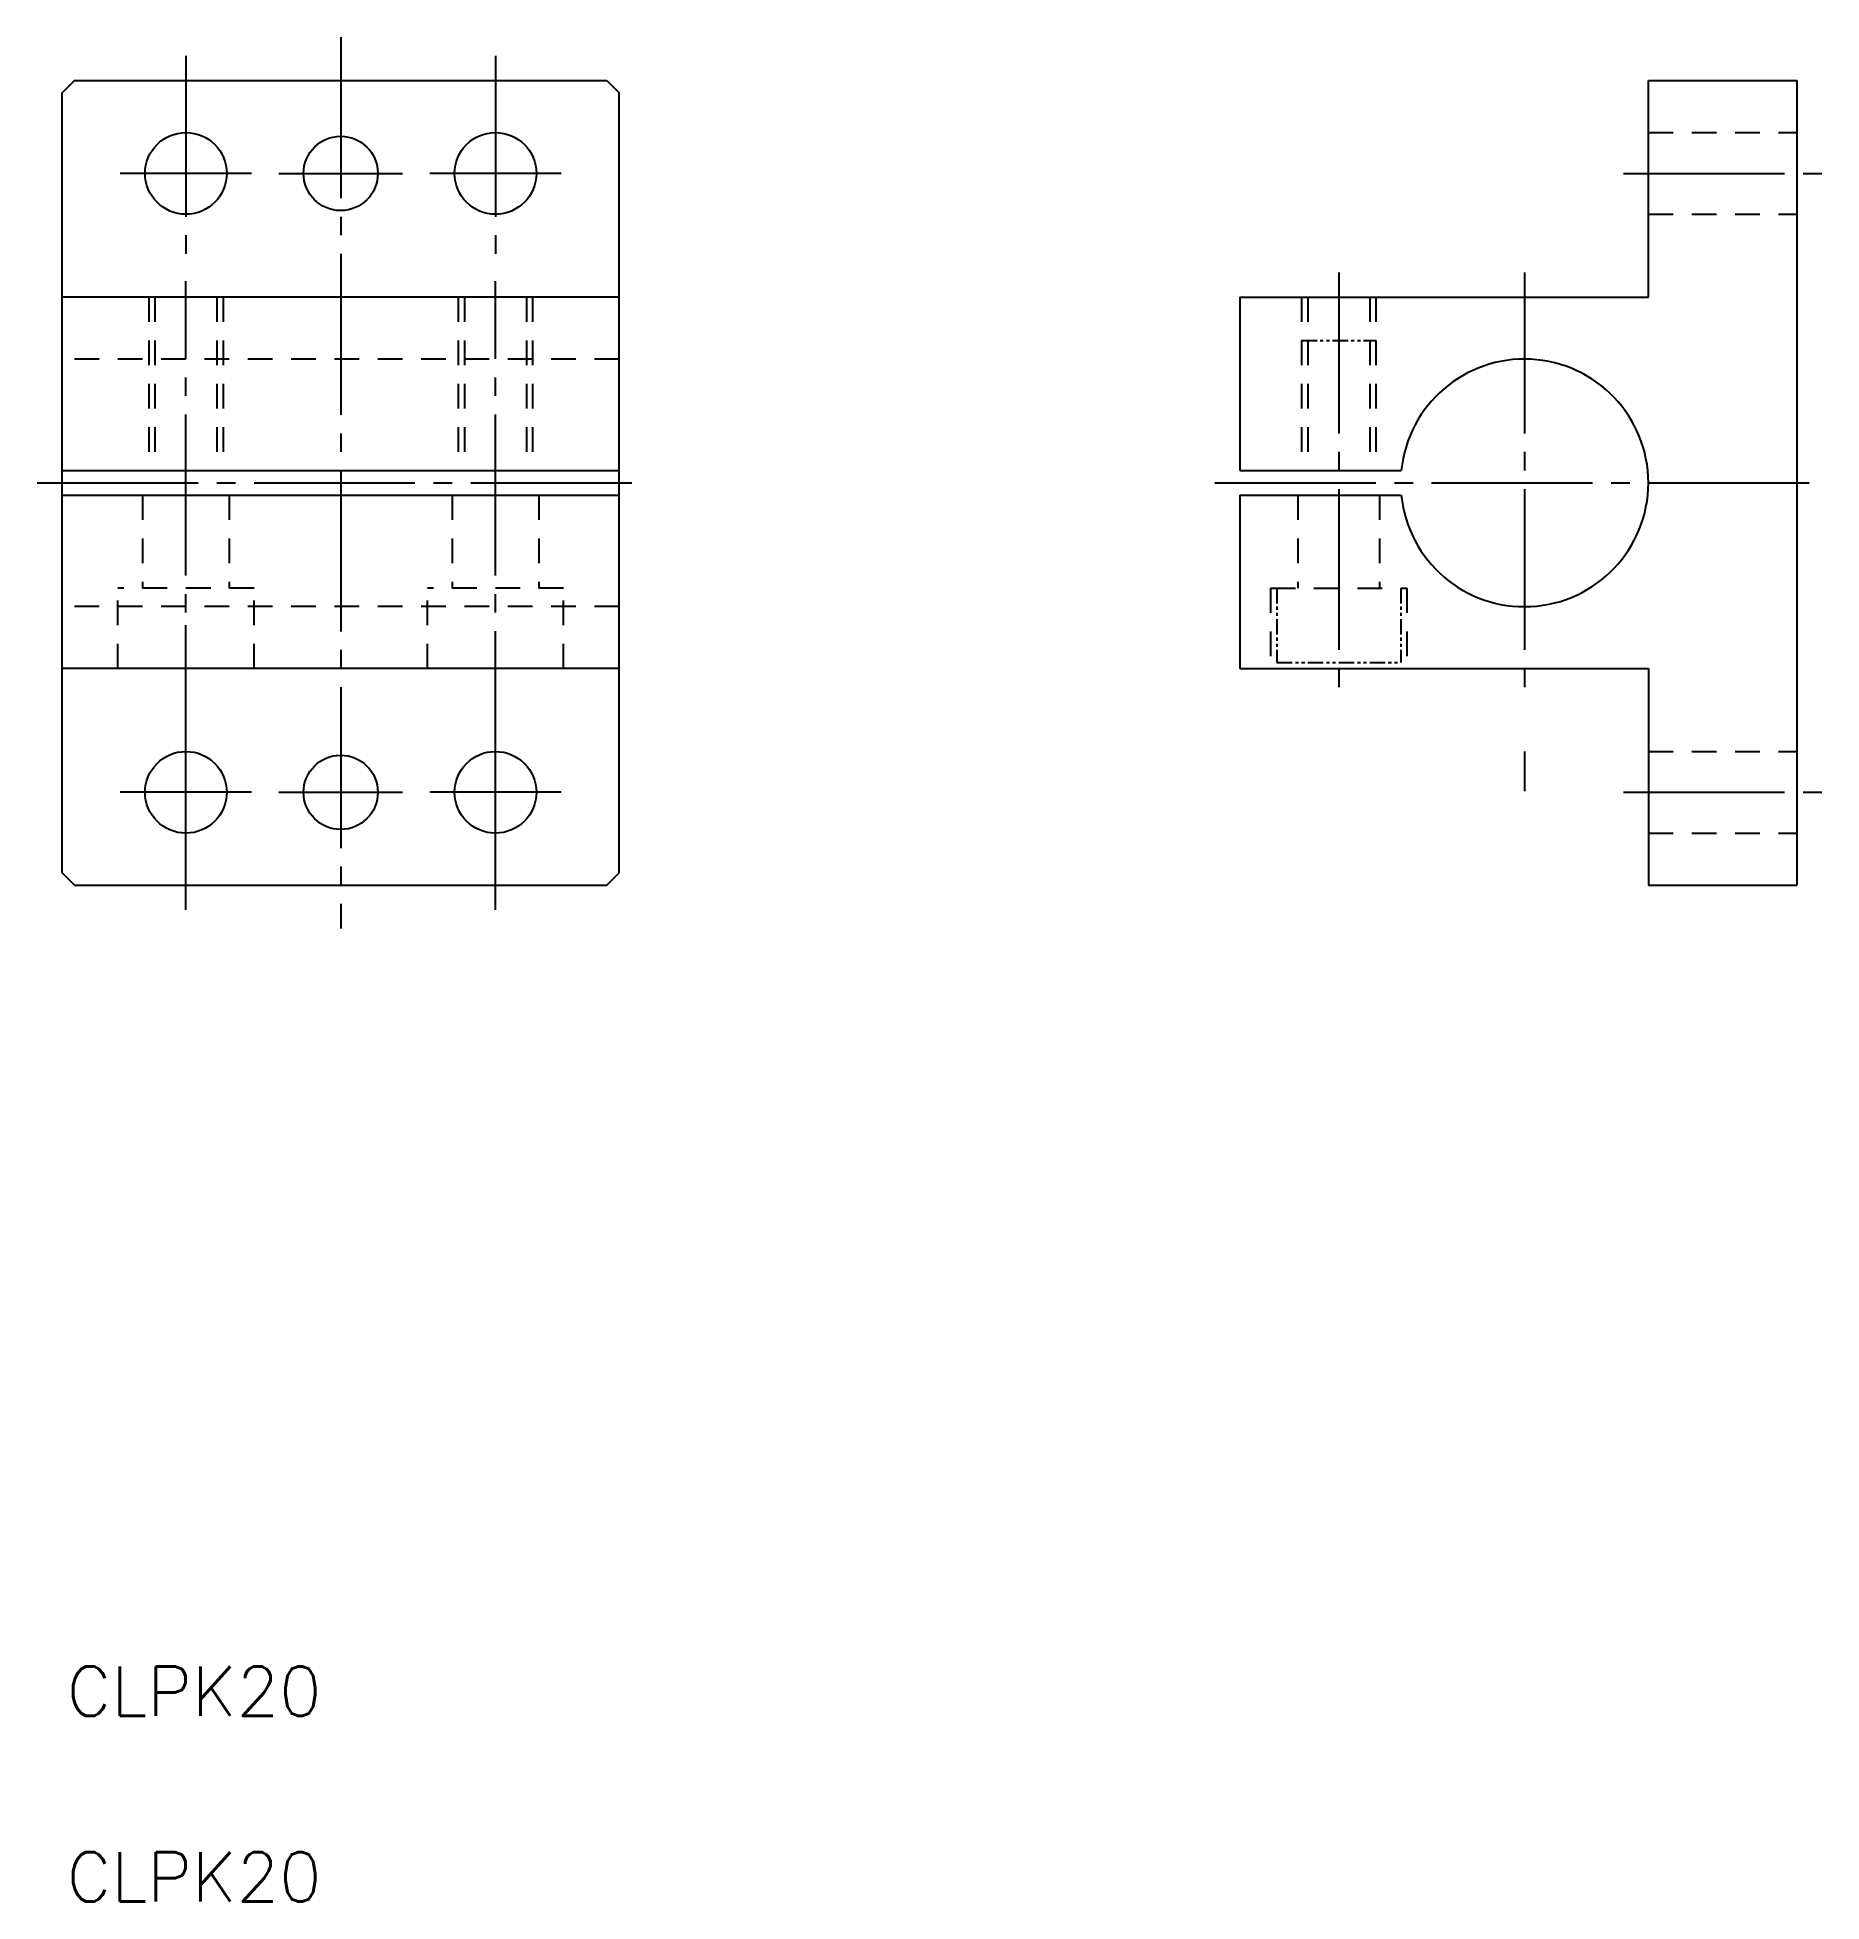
# Model space of a CAD drawing. Extents: x 69 to 213, y 85 to 236.
import ezdxf

# ---------------------------------------------------------------- set-up
doc = ezdxf.new("R2010")
doc.units = 0
for name, pattern in [('CENTER', [17.5, 13, -1.5, 1.5, -1.5]), ('DASHED', [3.5, 2, -1.5]), ('PHANTOM', [2.5, 1.25, -0.25, 0.25, -0.25, 0.25, -0.25])]:
    doc.linetypes.add(name, pattern=pattern)
doc.layers.get('0').update_dxf_attribs({"linetype": 'CONTINUOUS'})
doc.layers.add('CENTER', color=1, linetype='CENTER')
doc.styles.get("Standard").update_dxf_attribs({"font": 'txt.shx', "bigfont": '@extfont2.shx'})

msp = doc.modelspace()

# ---------------------------------------------------------------- linework, layer by layer
at = {"color": 7, "linetype": 'CONTINUOUS'}
for p, q in [((71.74, 232.34), (70.74, 231.34)), ((71.74, 232.34), (114.74, 232.34)), ((114.74, 232.34), (115.74, 231.34)), ((198.84, 214.84), (198.84, 232.34)), ((198.84, 232.34), (210.84, 232.34)), ((210.84, 232.34), (210.84, 167.34)), ((70.74, 168.34), (70.74, 231.34)), ((115.74, 168.34), (115.74, 231.34)), ((115.74, 214.84), (70.74, 214.84)), ((165.84, 214.84), (165.84, 200.84)), ((165.84, 214.84), (198.84, 214.84)), ((70.74, 200.84), (115.74, 200.84)), ((165.84, 200.84), (178.89, 200.84)), ((70.74, 198.84), (115.74, 198.84)), ((165.84, 198.84), (178.89, 198.84)), ((165.84, 198.84), (165.84, 184.84)), ((115.74, 184.84), (70.74, 184.84)), ((165.84, 184.84), (198.84, 184.84)), ((198.84, 184.84), (198.84, 167.34)), ((71.74, 167.34), (70.74, 168.34)), ((71.74, 167.34), (114.74, 167.34)), ((114.74, 167.34), (115.74, 168.34)), ((198.84, 167.34), (210.84, 167.34))]:
    msp.add_line(p, q, dxfattribs=at)
at = {"color": 3, "linetype": 'DASHED'}
for p, q in [((198.84, 228.14), (210.84, 228.14)), ((198.84, 221.54), (210.84, 221.54)), ((77.74, 214.84), (77.74, 200.84)), ((78.24, 214.84), (78.24, 200.84)), ((83.24, 214.84), (83.24, 200.84)), ((83.74, 214.84), (83.74, 200.84)), ((102.74, 214.84), (102.74, 200.84)), ((103.24, 214.84), (103.24, 200.84)), ((108.24, 214.84), (108.24, 200.84)), ((108.74, 214.84), (108.74, 200.84)), ((170.84, 214.84), (170.84, 200.84)), ((171.34, 214.84), (171.34, 200.84)), ((176.34, 214.84), (176.34, 200.84)), ((176.84, 214.84), (176.84, 200.84)), ((115.74, 209.84), (70.74, 209.84)), ((77.24, 198.84), (77.24, 191.34)), ((84.24, 198.84), (84.24, 191.34)), ((102.24, 198.84), (102.24, 191.34)), ((109.24, 198.84), (109.24, 191.34)), ((170.54, 198.84), (170.54, 191.34)), ((177.14, 198.84), (177.14, 191.34)), ((75.24, 184.84), (75.24, 191.34)), ((86.24, 191.34), (75.24, 191.34)), ((86.24, 184.84), (86.24, 191.34)), ((100.24, 184.84), (100.24, 191.34)), ((111.24, 191.34), (100.24, 191.34)), ((111.24, 184.84), (111.24, 191.34)), ((168.34, 191.34), (179.34, 191.34)), ((168.34, 191.34), (168.34, 184.84)), ((179.34, 191.34), (179.34, 184.84)), ((115.74, 189.84), (70.74, 189.84)), ((198.84, 178.14), (210.84, 178.14)), ((198.84, 171.54), (210.84, 171.54))]:
    msp.add_line(p, q, dxfattribs=at)
at = {"color": 3, "linetype": 'PHANTOM'}
for p, q in [((170.84, 211.34), (176.84, 211.34)), ((168.84, 191.34), (168.84, 185.34)), ((178.84, 191.34), (178.84, 185.34)), ((168.84, 185.34), (178.84, 185.34))]:
    msp.add_line(p, q, dxfattribs=at)
at = {"color": 7, "linetype": 'CONTINUOUS'}
for centre, radius in [((80.74, 224.84), 3.3), ((93.24, 224.84), 3), ((105.74, 224.84), 3.3), ((80.74, 174.84), 3.3), ((93.24, 174.84), 3), ((105.74, 174.84), 3.3)]:
    msp.add_circle(centre, radius, dxfattribs=at)
msp.add_arc((188.84, 199.84), 10, 185.7392, 174.2608, dxfattribs=at)
at = {"layer": 'CENTER', "color": 1, "linetype": 'CENTER'}
for p, q in [((93.24, 235.84), (93.24, 163.84)), ((80.74, 234.34), (80.74, 217.34)), ((105.74, 234.34), (105.74, 217.34)), ((86.04, 224.84), (75.44, 224.84)), ((88.24, 224.84), (98.24, 224.84)), ((111.04, 224.84), (100.44, 224.84)), ((196.84, 224.84), (212.84, 224.84)), ((80.74, 174.86), (80.74, 216.14)), ((105.74, 174.86), (105.74, 216.14)), ((173.84, 216.84), (173.84, 182.84)), ((188.84, 216.84), (188.84, 182.84)), ((68.74, 199.84), (117.74, 199.84)), ((163.84, 199.84), (212.84, 199.84)), ((80.74, 165.34), (80.74, 188.34)), ((105.74, 165.34), (105.74, 182.34)), ((188.84, 178.14), (188.84, 174.94)), ((86.04, 174.84), (75.44, 174.84)), ((88.24, 174.84), (98.24, 174.84)), ((111.04, 174.84), (100.44, 174.84)), ((196.84, 174.84), (212.84, 174.84))]:
    msp.add_line(p, q, dxfattribs=at)

# ---------------------------------------------------------------- texts
for p in [(71.12, 100.22), (71.12, 85.22)]:
    msp.add_text('CLPK20', height=4).set_placement(p)

doc.saveas('drawing.dxf')
